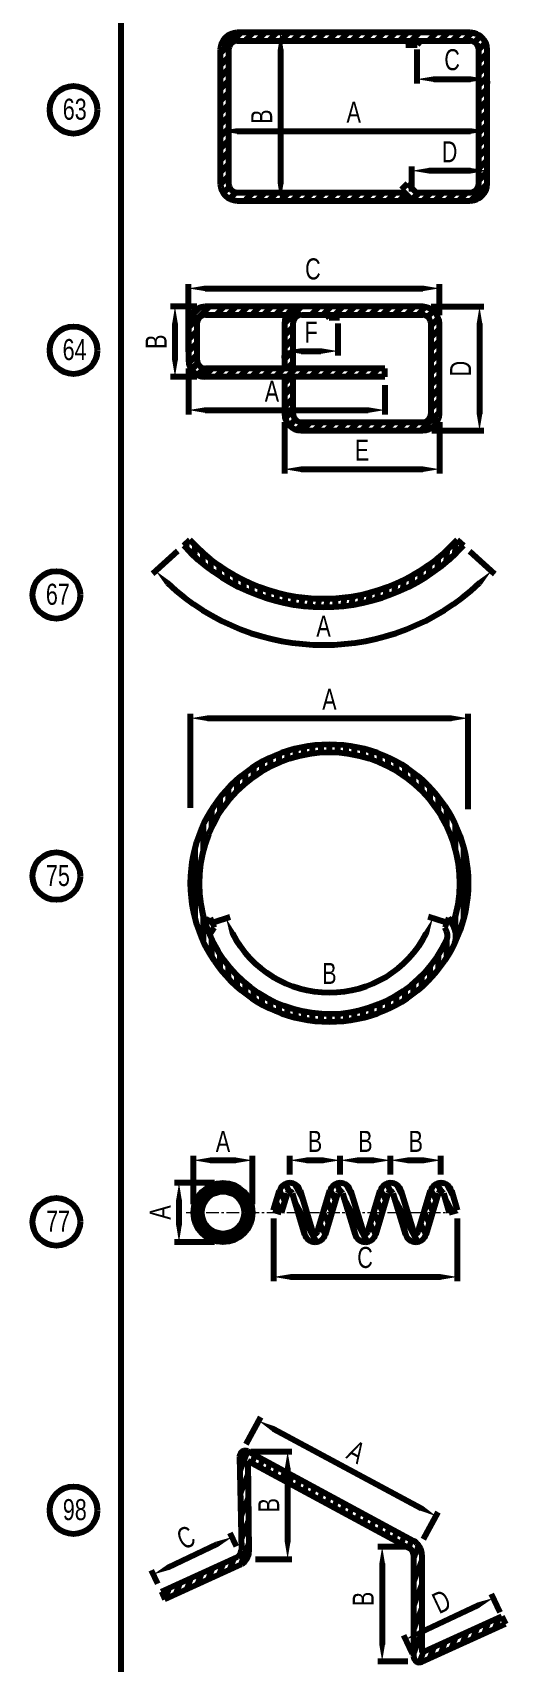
# Model space of a CAD drawing. Header units: millimetres. Extents: x 87961 to 634375, y 789523 to 1897921.
# Drawn here: x 103198 to 104606, y 1037374 to 1042220 of the extents above; entities that cross this region are included whole.
import ezdxf

# ---------------------------------------------------------------- set-up
doc = ezdxf.new("R2010")
doc.units = ezdxf.units.MM
doc.header["$LTSCALE"] = 30
doc.linetypes.add('CENTER', pattern=[2, 1.25, -0.25, 0.25, -0.25])
for name, color, linetype, lineweight in [('center line', 9, 'CENTER', 0), ('DDIMS', 2, 'Continuous', 100), ('Shape code 1', 7, 'Continuous', 211)]:
    doc.layers.add(name, color=color, linetype=linetype, lineweight=lineweight)
doc.styles.add('DM25', font='swisscl.ttf', dxfattribs={"height": 62.5})
doc.dimstyles.new('DM25', dxfattribs={"dimtxt": 62.5, "dimasz": 50, "dimexe": 13, "dimexo": 25, "dimgap": 25, "dimtad": 1, "dimdec": 0, "dimzin": 0, "dimdsep": 46, "dimtxsty": 'DM25', "dimcen": 25, "dimclrd": 3, "dimclre": 3, "dimclrt": 1, "dimadec": 0, "dimazin": 0, "dimtfac": 0.02, "dimtdec": 0, "dimtmove": 0, "dimatfit": 3, "dimfxl": 0, "dimtolj": 1, "dimtzin": 0, "dimlwd": -1, "dimlwe": -1, "dimarcsym": 0})

# ---------------------------------------------------------------- blocks, each defined once
blk = doc.blocks.new('*D302')
at = {"layer": 'DDIMS', "color": 3, "transparency": 16777216}
for p, q in [((103740.1, 1038799.7), (103621.1, 1038799.7)), ((103634.1, 1038749.7), (103634.1, 1038674)), ((103740.1, 1038624), (103621.1, 1038624))]:
    blk.add_line(p, q, dxfattribs=at)
for points in [[(103625.8, 1038749.7), (103642.4, 1038749.7), (103634.1, 1038799.7)], [(103625.8, 1038674), (103642.4, 1038674), (103634.1, 1038624)]]:
    blk.add_solid(points, dxfattribs=at)
at = {"layer": 'Defpoints', "color": 0, "transparency": 16777216}
for p in [(103765.1, 1038799.7), (103634.1, 1038624), (103765.1, 1038624)]:
    blk.add_point(p, dxfattribs=at)
at = {"layer": 'DDIMS', "color": 1, "transparency": 16777216, "insert": (103577.9, 1038711.8), "char_height": 62.5, "attachment_point": 5, "rotation": 90, "style": 'DM25'}
blk.add_mtext('\\A1;A', dxfattribs=at)
blk = doc.blocks.new('*D248')
at = {"layer": 'DDIMS', "color": 3, "transparency": 16777216}
for p, q in [((103964.1, 1038824.7), (103964.1, 1038880.1)), ((104114.1, 1038824.7), (104114.1, 1038880.1)), ((104014.1, 1038867.1), (104064.1, 1038867.1))]:
    blk.add_line(p, q, dxfattribs=at)
for points in [[(104014.1, 1038875.4), (104014.1, 1038858.7), (103964.1, 1038867.1)], [(104064.1, 1038875.4), (104064.1, 1038858.7), (104114.1, 1038867.1)]]:
    blk.add_solid(points, dxfattribs=at)
at = {"layer": 'Defpoints', "color": 0, "transparency": 16777216}
for p in [(104114.1, 1038867.1), (103964.1, 1038799.7), (104114.1, 1038799.7)]:
    blk.add_point(p, dxfattribs=at)
at = {"layer": 'DDIMS', "color": 1, "transparency": 16777216, "insert": (104039.1, 1038923.3), "char_height": 62.5, "width": 51.059, "attachment_point": 5, "style": 'DM25'}
blk.add_mtext('\\A1;B', dxfattribs=at)
blk = doc.blocks.new('*D249')
at = {"layer": 'DDIMS', "color": 3, "transparency": 16777216}
for p, q in [((104114.1, 1038824.7), (104114.1, 1038880.1)), ((104264.1, 1038824.7), (104264.1, 1038880.1)), ((104164.1, 1038867.1), (104214.1, 1038867.1))]:
    blk.add_line(p, q, dxfattribs=at)
for points in [[(104164.1, 1038875.4), (104164.1, 1038858.7), (104114.1, 1038867.1)], [(104214.1, 1038875.4), (104214.1, 1038858.7), (104264.1, 1038867.1)]]:
    blk.add_solid(points, dxfattribs=at)
at = {"layer": 'Defpoints', "color": 0, "transparency": 16777216}
for p in [(104264.1, 1038867.1), (104114.1, 1038799.7), (104264.1, 1038799.7)]:
    blk.add_point(p, dxfattribs=at)
at = {"layer": 'DDIMS', "color": 1, "transparency": 16777216, "insert": (104189.1, 1038923.3), "char_height": 62.5, "width": 51.059, "attachment_point": 5, "style": 'DM25'}
blk.add_mtext('\\A1;B', dxfattribs=at)
blk = doc.blocks.new('*D303')
at = {"layer": 'DDIMS', "color": 3, "transparency": 16777216}
for p, q in [((103915.7, 1038694.1), (103915.7, 1038507.3)), ((104462.5, 1038694.1), (104462.5, 1038507.3)), ((103965.7, 1038520.3), (104412.5, 1038520.3))]:
    blk.add_line(p, q, dxfattribs=at)
for points in [[(103965.7, 1038528.6), (103965.7, 1038511.9), (103915.7, 1038520.3)], [(104412.5, 1038528.6), (104412.5, 1038511.9), (104462.5, 1038520.3)]]:
    blk.add_solid(points, dxfattribs=at)
at = {"layer": 'Defpoints', "color": 0, "transparency": 16777216}
for p in [(103915.7, 1038719.1), (104462.5, 1038719.1), (104462.5, 1038520.3)]:
    blk.add_point(p, dxfattribs=at)
at = {"layer": 'DDIMS', "color": 1, "transparency": 16777216, "insert": (104188, 1038577.8), "char_height": 62.5, "attachment_point": 5, "style": 'DM25'}
blk.add_mtext('\\A1;C', dxfattribs=at)
blk = doc.blocks.new('*D250')
at = {"layer": 'DDIMS', "color": 3, "transparency": 16777216}
for p, q in [((104264.1, 1038824.7), (104264.1, 1038880.1)), ((104414.1, 1038824.7), (104414.1, 1038880.1)), ((104314.1, 1038867.1), (104364.1, 1038867.1))]:
    blk.add_line(p, q, dxfattribs=at)
for points in [[(104314.1, 1038875.4), (104314.1, 1038858.7), (104264.1, 1038867.1)], [(104364.1, 1038875.4), (104364.1, 1038858.7), (104414.1, 1038867.1)]]:
    blk.add_solid(points, dxfattribs=at)
at = {"layer": 'Defpoints', "color": 0, "transparency": 16777216}
for p in [(104414.1, 1038867.1), (104264.1, 1038799.7), (104414.1, 1038799.7)]:
    blk.add_point(p, dxfattribs=at)
at = {"layer": 'DDIMS', "color": 1, "transparency": 16777216, "insert": (104339.1, 1038923.3), "char_height": 62.5, "width": 51.059, "attachment_point": 5, "style": 'DM25'}
blk.add_mtext('\\A1;B', dxfattribs=at)
blk = doc.blocks.new('*D304')
at = {"layer": 'DDIMS', "color": 3, "transparency": 16777216}
for p, q in [((103677.2, 1038736.8), (103677.2, 1038880.1)), ((103853, 1038736.8), (103853, 1038880.1)), ((103727.2, 1038867.1), (103803, 1038867.1))]:
    blk.add_line(p, q, dxfattribs=at)
for points in [[(103727.2, 1038875.4), (103727.2, 1038858.7), (103677.2, 1038867.1)], [(103803, 1038875.4), (103803, 1038858.7), (103853, 1038867.1)]]:
    blk.add_solid(points, dxfattribs=at)
at = {"layer": 'Defpoints', "color": 0, "transparency": 16777216}
for p in [(103853, 1038867.1), (103677.2, 1038711.8), (103853, 1038711.8)]:
    blk.add_point(p, dxfattribs=at)
at = {"layer": 'DDIMS', "color": 1, "transparency": 16777216, "insert": (103765.1, 1038923.3), "char_height": 62.5, "attachment_point": 5, "style": 'DM25'}
blk.add_mtext('\\A1;A', dxfattribs=at)
blk = doc.blocks.new('*D229')
at = {"layer": 'DDIMS', "color": 3, "transparency": 16777216}
for p, q in [((103834.6, 1038023.2), (103877.7, 1038103.7)), ((103915.7, 1038068.6), (104355.3, 1037832.9)), ((104362.3, 1037740.2), (104405.5, 1037820.7))]:
    blk.add_line(p, q, dxfattribs=at)
for points in [[(103919.6, 1038076), (103911.7, 1038061.3), (103871.6, 1038092.3)], [(104359.2, 1037840.3), (104351.3, 1037825.6), (104399.3, 1037809.3)]]:
    blk.add_solid(points, dxfattribs=at)
at = {"layer": 'Defpoints', "color": 0, "transparency": 16777216}
for p in [(103822.7, 1038001.2), (104399.3, 1037809.3), (104350.5, 1037718.2)]:
    blk.add_point(p, dxfattribs=at)
at = {"layer": 'DDIMS', "color": 1, "transparency": 16777216, "insert": (104162, 1038000.3), "char_height": 62.5, "width": 70.451, "attachment_point": 5, "rotation": 331.7974, "style": 'DM25'}
blk.add_mtext('\\A1;A', dxfattribs=at)
blk = doc.blocks.new('*D230')
at = {"layer": 'DDIMS', "color": 3, "transparency": 16777216}
for p, q in [((103847.7, 1038001.2), (103970.5, 1038001.2)), ((103957.5, 1037951.2), (103957.5, 1037731.6)), ((103861.5, 1037681.6), (103970.5, 1037681.6))]:
    blk.add_line(p, q, dxfattribs=at)
for points in [[(103949.2, 1037951.2), (103965.9, 1037951.2), (103957.5, 1038001.2)], [(103949.2, 1037731.6), (103965.9, 1037731.6), (103957.5, 1037681.6)]]:
    blk.add_solid(points, dxfattribs=at)
at = {"layer": 'Defpoints', "color": 0, "transparency": 16777216}
for p in [(103822.7, 1038001.2), (103836.5, 1037681.6), (103957.5, 1037681.6)]:
    blk.add_point(p, dxfattribs=at)
at = {"layer": 'DDIMS', "color": 1, "transparency": 16777216, "insert": (103901.3, 1037841.4), "char_height": 62.5, "width": 35.543, "attachment_point": 5, "rotation": 90, "style": 'DM25'}
blk.add_mtext('\\A1;B', dxfattribs=at)
blk = doc.blocks.new('*D231')
at = {"layer": 'DDIMS', "color": 3, "transparency": 16777216}
for p, q in [((104325.5, 1037718.2), (104226, 1037718.2)), ((104239, 1037668.2), (104239, 1037427)), ((104315.3, 1037377), (104226, 1037377))]:
    blk.add_line(p, q, dxfattribs=at)
for points in [[(104230.6, 1037668.2), (104247.3, 1037668.2), (104239, 1037718.2)], [(104230.6, 1037427), (104247.3, 1037427), (104239, 1037377)]]:
    blk.add_solid(points, dxfattribs=at)
at = {"layer": 'Defpoints', "color": 0, "transparency": 16777216}
for p in [(104350.5, 1037718.2), (104239, 1037377), (104340.3, 1037377)]:
    blk.add_point(p, dxfattribs=at)
at = {"layer": 'DDIMS', "color": 1, "transparency": 16777216, "insert": (104182.7, 1037562.8), "char_height": 62.5, "width": 43.832, "attachment_point": 5, "rotation": 90, "style": 'DM25'}
blk.add_mtext('\\A1;B', dxfattribs=at)
blk = doc.blocks.new('*D232')
at = {"layer": 'DDIMS', "color": 3, "transparency": 16777216}
for p, q in [((103603.1, 1037657.2), (103746.9, 1037725.3)), ((103805.4, 1037718.7), (103786.6, 1037758.5)), ((103571.1, 1037607.8), (103552.3, 1037647.6))]:
    blk.add_line(p, q, dxfattribs=at)
for points in [[(103743.4, 1037732.9), (103750.5, 1037717.8), (103792.1, 1037746.7)], [(103599.5, 1037664.8), (103606.6, 1037649.7), (103557.9, 1037635.8)]]:
    blk.add_solid(points, dxfattribs=at)
at = {"layer": 'Defpoints', "color": 0, "transparency": 16777216}
for p in [(103792.1, 1037746.7), (103816.1, 1037696.1), (103581.8, 1037585.2)]:
    blk.add_point(p, dxfattribs=at)
at = {"layer": 'DDIMS', "color": 1, "transparency": 16777216, "insert": (103654.9, 1037745.4), "char_height": 62.5, "width": 55.481, "attachment_point": 5, "rotation": 25.3278, "style": 'DM25'}
blk.add_mtext('\\A1;C', dxfattribs=at)
blk = doc.blocks.new('*D305')
at = {"layer": 'DDIMS', "color": 3, "transparency": 16777216}
for p, q in [((104590.2, 1037522.4), (104564.3, 1037577.4)), ((104354.5, 1037464.1), (104524.6, 1037544.3)), ((104329.7, 1037399.6), (104303.8, 1037454.5))]:
    blk.add_line(p, q, dxfattribs=at)
for points in [[(104521, 1037551.8), (104528.1, 1037536.8), (104569.8, 1037565.6)], [(104351, 1037471.6), (104358.1, 1037456.5), (104309.3, 1037442.7)]]:
    blk.add_solid(points, dxfattribs=at)
at = {"layer": 'Defpoints', "color": 0, "transparency": 16777216}
for p in [(104569.8, 1037565.6), (104600.8, 1037499.8), (104340.3, 1037377)]:
    blk.add_point(p, dxfattribs=at)
at = {"layer": 'DDIMS', "color": 1, "transparency": 16777216, "insert": (104415.6, 1037555.1), "char_height": 62.5, "width": 44.547, "attachment_point": 5, "rotation": 25.2552, "style": 'DM25'}
blk.add_mtext('\\A1;D', dxfattribs=at)
blk = doc.blocks.new('*D358')
at = {"layer": 'DDIMS', "color": 3, "transparency": 16777216}
for p, q in [((103911.6, 1042220.1), (103923.6, 1042220.1)), ((103936.6, 1042170.1), (103936.6, 1041770.1)), ((103911.6, 1041720.1), (103923.6, 1041720.1))]:
    blk.add_line(p, q, dxfattribs=at)
for points in [[(103928.3, 1042170.1), (103944.9, 1042170.1), (103936.6, 1042220.1)], [(103928.3, 1041770.1), (103944.9, 1041770.1), (103936.6, 1041720.1)]]:
    blk.add_solid(points, dxfattribs=at)
at = {"layer": 'Defpoints', "color": 0, "transparency": 16777216}
for p in [(103936.6, 1042220.1), (103936.6, 1041720.1), (103936.6, 1041720.1)]:
    blk.add_point(p, dxfattribs=at)
at = {"layer": 'DDIMS', "color": 1, "transparency": 16777216, "insert": (103880.4, 1041970.1), "char_height": 62.5, "width": 61.24, "attachment_point": 5, "rotation": 90, "style": 'DM25'}
blk.add_mtext('\\A1;B', dxfattribs=at)
blk = doc.blocks.new('*D359')
at = {"layer": 'DDIMS', "color": 3, "transparency": 16777216}
for p, q in [((103756.9, 1041952.5), (103756.9, 1041940.5)), ((104551.9, 1041849.7), (104551.9, 1041940.5)), ((103806.9, 1041927.5), (104501.9, 1041927.5))]:
    blk.add_line(p, q, dxfattribs=at)
for points in [[(103806.9, 1041935.9), (103806.9, 1041919.2), (103756.9, 1041927.5)], [(104501.9, 1041935.9), (104501.9, 1041919.2), (104551.9, 1041927.5)]]:
    blk.add_solid(points, dxfattribs=at)
at = {"layer": 'Defpoints', "color": 0, "transparency": 16777216}
for p in [(103756.9, 1041927.5), (104551.9, 1041927.5), (104551.9, 1041824.7)]:
    blk.add_point(p, dxfattribs=at)
at = {"layer": 'DDIMS', "color": 1, "transparency": 16777216, "insert": (104154.4, 1041983.8), "char_height": 62.5, "width": 65.67, "attachment_point": 5, "style": 'DM25'}
blk.add_mtext('\\A1;A', dxfattribs=at)
blk = doc.blocks.new('*D360')
at = {"layer": 'DDIMS', "color": 3, "transparency": 16777216}
for p, q in [((104342.5, 1042170.1), (104342.5, 1042068.6)), ((104392.5, 1042081.6), (104501.9, 1042081.6)), ((104551.9, 1042075.3), (104551.9, 1042068.6))]:
    blk.add_line(p, q, dxfattribs=at)
for points in [[(104392.5, 1042090), (104392.5, 1042073.3), (104342.5, 1042081.6)], [(104501.9, 1042090), (104501.9, 1042073.3), (104551.9, 1042081.6)]]:
    blk.add_solid(points, dxfattribs=at)
at = {"layer": 'Defpoints', "color": 0, "transparency": 16777216}
for p in [(104342.5, 1042195.1), (104551.9, 1042100.3), (104551.9, 1042081.6)]:
    blk.add_point(p, dxfattribs=at)
at = {"layer": 'DDIMS', "color": 1, "transparency": 16777216, "insert": (104447.2, 1042139.1), "char_height": 62.5, "attachment_point": 5, "style": 'DM25'}
blk.add_mtext('\\A1;C', dxfattribs=at)
blk = doc.blocks.new('*D362')
at = {"layer": 'DDIMS', "color": 3, "transparency": 16777216}
for p, q in [((104327.5, 1041747.8), (104327.5, 1041822.4)), ((104501.9, 1041809.4), (104377.5, 1041809.4)), ((104551.9, 1041795.1), (104551.9, 1041822.4))]:
    blk.add_line(p, q, dxfattribs=at)
for points in [[(104377.5, 1041817.7), (104377.5, 1041801.1), (104327.5, 1041809.4)], [(104501.9, 1041817.7), (104501.9, 1041801.1), (104551.9, 1041809.4)]]:
    blk.add_solid(points, dxfattribs=at)
at = {"layer": 'Defpoints', "color": 0, "transparency": 16777216}
for p in [(104327.5, 1041809.4), (104551.9, 1041770.1), (104327.5, 1041722.8)]:
    blk.add_point(p, dxfattribs=at)
at = {"layer": 'DDIMS', "color": 1, "transparency": 16777216, "insert": (104439.7, 1041865.7), "char_height": 62.5, "attachment_point": 5, "style": 'DM25'}
blk.add_mtext('\\A1;D', dxfattribs=at)
blk = doc.blocks.new('*D363')
at = {"layer": 'DDIMS', "color": 3, "transparency": 16777216}
for p, q in [((104384.6, 1041405.4), (104541.8, 1041405.4)), ((104528.8, 1041355.4), (104528.8, 1041086.8)), ((104386.6, 1041036.8), (104541.8, 1041036.8))]:
    blk.add_line(p, q, dxfattribs=at)
for points in [[(104520.4, 1041355.4), (104537.1, 1041355.4), (104528.8, 1041405.4)], [(104520.4, 1041086.8), (104537.1, 1041086.8), (104528.8, 1041036.8)]]:
    blk.add_solid(points, dxfattribs=at)
at = {"layer": 'Defpoints', "color": 0, "transparency": 16777216}
for p in [(104359.6, 1041405.4), (104361.6, 1041036.8), (104528.8, 1041036.8)]:
    blk.add_point(p, dxfattribs=at)
at = {"layer": 'DDIMS', "color": 1, "transparency": 16777216, "insert": (104472.5, 1041221.1), "char_height": 62.5, "width": 49.398, "attachment_point": 5, "rotation": 90, "style": 'DM25'}
blk.add_mtext('\\A1;D', dxfattribs=at)
blk = doc.blocks.new('*D364')
at = {"layer": 'DDIMS', "color": 3, "transparency": 16777216}
for p, q in [((103662.2, 1041221.4), (103662.2, 1041084.7)), ((104246.9, 1041171.4), (104246.9, 1041084.7)), ((103712.2, 1041097.7), (104196.9, 1041097.7))]:
    blk.add_line(p, q, dxfattribs=at)
for points in [[(103712.2, 1041106), (103712.2, 1041089.4), (103662.2, 1041097.7)], [(104196.9, 1041106), (104196.9, 1041089.4), (104246.9, 1041097.7)]]:
    blk.add_solid(points, dxfattribs=at)
at = {"layer": 'Defpoints', "color": 0, "transparency": 16777216}
for p in [(103662.2, 1041246.4), (104246.9, 1041196.4), (104246.9, 1041097.7)]:
    blk.add_point(p, dxfattribs=at)
at = {"layer": 'DDIMS', "color": 1, "transparency": 16777216, "insert": (103910.8, 1041153.9), "char_height": 62.5, "width": 53.005, "attachment_point": 5, "style": 'DM25'}
blk.add_mtext('\\A1;A', dxfattribs=at)
blk = doc.blocks.new('*D365')
at = {"layer": 'DDIMS', "color": 3, "transparency": 16777216}
for p, q in [((103662.2, 1041271.4), (103662.2, 1041472.6)), ((103712.2, 1041459.6), (104359.6, 1041459.6)), ((104409.6, 1041380.4), (104409.6, 1041472.6))]:
    blk.add_line(p, q, dxfattribs=at)
for points in [[(103712.2, 1041468), (103712.2, 1041451.3), (103662.2, 1041459.6)], [(104359.6, 1041468), (104359.6, 1041451.3), (104409.6, 1041459.6)]]:
    blk.add_solid(points, dxfattribs=at)
at = {"layer": 'Defpoints', "color": 0, "transparency": 16777216}
for p in [(104409.6, 1041459.6), (104409.6, 1041355.4), (103662.2, 1041246.4)]:
    blk.add_point(p, dxfattribs=at)
at = {"layer": 'DDIMS', "color": 1, "transparency": 16777216, "insert": (104032.8, 1041517.1), "char_height": 62.5, "attachment_point": 5, "style": 'DM25'}
blk.add_mtext('\\A1;C', dxfattribs=at)
blk = doc.blocks.new('*D366')
at = {"layer": 'DDIMS', "color": 3, "transparency": 16777216}
for p, q in [((103948, 1041061.7), (103948, 1040908.9)), ((104409.6, 1041061.7), (104409.6, 1040908.9)), ((103998, 1040921.9), (104359.6, 1040921.9))]:
    blk.add_line(p, q, dxfattribs=at)
for points in [[(103998, 1040930.3), (103998, 1040913.6), (103948, 1040921.9)], [(104359.6, 1040930.3), (104359.6, 1040913.6), (104409.6, 1040921.9)]]:
    blk.add_solid(points, dxfattribs=at)
at = {"layer": 'Defpoints', "color": 0, "transparency": 16777216}
for p in [(103948, 1041086.7), (104409.6, 1041086.7), (104409.6, 1040921.9)]:
    blk.add_point(p, dxfattribs=at)
at = {"layer": 'DDIMS', "color": 1, "transparency": 16777216, "insert": (104178.8, 1040978.2), "char_height": 62.5, "attachment_point": 5, "style": 'DM25'}
blk.add_mtext('\\A1;E', dxfattribs=at)
blk = doc.blocks.new('*D367')
at = {"layer": 'DDIMS', "color": 3, "transparency": 16777216}
for p, q in [((104106.6, 1041355.4), (104106.6, 1041260.2)), ((103948, 1041252.5), (103948, 1041260.2)), ((103998, 1041273.2), (104056.6, 1041273.2))]:
    blk.add_line(p, q, dxfattribs=at)
for points in [[(103998, 1041281.6), (103998, 1041264.9), (103948, 1041273.2)], [(104056.6, 1041281.6), (104056.6, 1041264.9), (104106.6, 1041273.2)]]:
    blk.add_solid(points, dxfattribs=at)
at = {"layer": 'Defpoints', "color": 0, "transparency": 16777216}
for p in [(104106.6, 1041380.4), (103948, 1041277.5), (104106.6, 1041273.2)]:
    blk.add_point(p, dxfattribs=at)
at = {"layer": 'DDIMS', "color": 1, "transparency": 16777216, "insert": (104027.3, 1041329.5), "char_height": 62.5, "attachment_point": 5, "style": 'DM25'}
blk.add_mtext('\\A1;F', dxfattribs=at)
blk = doc.blocks.new('*D368')
at = {"layer": 'DDIMS', "color": 3, "transparency": 16777216}
for p, q in [((103687.2, 1041405.4), (103609.2, 1041405.4)), ((103622.2, 1041355.4), (103622.2, 1041246.4)), ((103687.2, 1041196.4), (103609.2, 1041196.4))]:
    blk.add_line(p, q, dxfattribs=at)
for points in [[(103613.9, 1041355.4), (103630.5, 1041355.4), (103622.2, 1041405.4)], [(103613.9, 1041246.4), (103630.5, 1041246.4), (103622.2, 1041196.4)]]:
    blk.add_solid(points, dxfattribs=at)
at = {"layer": 'Defpoints', "color": 0, "transparency": 16777216}
for p in [(103712.2, 1041405.4), (103622.2, 1041196.4), (103712.2, 1041196.4)]:
    blk.add_point(p, dxfattribs=at)
at = {"layer": 'DDIMS', "color": 1, "transparency": 16777216, "insert": (103566, 1041300.9), "char_height": 62.5, "attachment_point": 5, "rotation": 90, "style": 'DM25'}
blk.add_mtext('\\A1;B', dxfattribs=at)
blk = doc.blocks.new('*D370')
at = {"layer": 'DDIMS', "color": 3, "transparency": 16777216}
for p, q in [((103668.7, 1039915.2), (103668.7, 1040194.5)), ((104495.2, 1039911.1), (104495.2, 1040194.5)), ((103718.7, 1040181.5), (104445.2, 1040181.5))]:
    blk.add_line(p, q, dxfattribs=at)
for points in [[(103718.7, 1040189.8), (103718.7, 1040173.2), (103668.7, 1040181.5)], [(104445.2, 1040189.8), (104445.2, 1040173.2), (104495.2, 1040181.5)]]:
    blk.add_solid(points, dxfattribs=at)
at = {"layer": 'Defpoints', "color": 0, "transparency": 16777216}
for p in [(104495.2, 1040181.5), (103668.7, 1039890.2), (104495.2, 1039886.1)]:
    blk.add_point(p, dxfattribs=at)
at = {"layer": 'DDIMS', "color": 1, "transparency": 16777216, "insert": (104082, 1040237.8), "char_height": 62.5, "attachment_point": 5, "style": 'DM25'}
blk.add_mtext('\\A1;A', dxfattribs=at)

msp = doc.modelspace()

# ---------------------------------------------------------------- linework, layer by layer
at = {"layer": 'center line'}
msp.add_line((103655.3, 1038711.8), (104465.2, 1038711.8), dxfattribs=at)
at = {"layer": 'DDIMS', "color": 3}
for p, q in [((103629.7, 1040678.4), (103555.6, 1040610.5)), ((104499.3, 1040678.4), (104573.5, 1040610.5)), ((103737.8, 1039574.9), (103786.4, 1039591.2)), ((104426.1, 1039574.9), (104377.4, 1039591.2))]:
    msp.add_line(p, q, dxfattribs=at)
at = {"layer": 'DDIMS'}
msp.add_xline((103461.8, 1057981.4), (0, 1), dxfattribs=at)
for centre in [(103320.1, 1041990.5), (103320.1, 1041275.8), (103269.1, 1040548.3), (103269.1, 1039712), (103269.1, 1038684.1), (103320.1, 1037826.6)]:
    msp.add_circle(centre, 70.9, dxfattribs=at)
at = {"layer": 'DDIMS', "color": 3}
for centre, radius, start, end in [((104064.5, 1041076.7), 677.2, 226.7198, 313.2802), ((104081.9, 1039690.5), 324.7, 207.4081, 332.5953)]:
    msp.add_arc(centre, radius, start, end, dxfattribs=at)
for points in [[(103594.3, 1040577.8), (103606.2, 1040589.5), (103565.2, 1040619.3)], [(104522.8, 1040589.5), (104534.7, 1040577.8), (104563.9, 1040619.3)], [(103786, 1039537.8), (103801.3, 1039544.3), (103774.1, 1039587.1)], [(104362.6, 1039544.3), (104377.9, 1039537.8), (104389.8, 1039587.1)]]:
    msp.add_solid(points, dxfattribs=at)
at = {"layer": 'Shape code 1'}
for p, q in [((103819.5, 1042220.1), (103756.9, 1042157.6)), ((103791.1, 1042217.1), (103760, 1042186)), ((103854.8, 1042220.1), (103829.8, 1042195.1)), ((103837.1, 1042202.5), (103829.8, 1042195.1)), ((103890.2, 1042220.1), (103865.2, 1042195.1)), ((103925.5, 1042220.1), (103900.5, 1042195.1)), ((103960.9, 1042220.1), (103935.9, 1042195.1)), ((103996.2, 1042220.1), (103971.2, 1042195.1)), ((104031.6, 1042220.1), (104006.6, 1042195.1)), ((104067, 1042220.1), (104042, 1042195.1)), ((104102.3, 1042220.1), (104077.3, 1042195.1)), ((104137.7, 1042220.1), (104112.7, 1042195.1)), ((104173, 1042220.1), (104148, 1042195.1)), ((104208.4, 1042220.1), (104183.4, 1042195.1)), ((104243.7, 1042220.1), (104218.7, 1042195.1)), ((104279.1, 1042220.1), (104254.1, 1042195.1)), ((104314.4, 1042220.1), (104289.4, 1042195.1)), ((104319.5, 1042195.1), (104309.3, 1042184.1)), ((104309.3, 1042184.1), (104343.3, 1042184.1)), ((104349.8, 1042220.1), (104324.8, 1042195.1)), ((104353.4, 1042195.1), (104343.3, 1042184.1)), ((104400.5, 1042220.1), (104375.5, 1042195.1)), ((104435.9, 1042220.1), (104410.9, 1042195.1)), ((104471.2, 1042220.1), (104446.2, 1042195.1)), ((104506.3, 1042219.8), (104481.6, 1042195.1)), ((104531.4, 1042209.6), (104513.4, 1042191.6)), ((104547.2, 1042190), (104526.9, 1042169.7)), ((103781.9, 1042147.2), (103756.9, 1042122.2)), ((104551.9, 1042159.3), (104526.9, 1042134.3)), ((103781.9, 1042111.9), (103756.9, 1042086.9)), ((104551.9, 1042124), (104526.9, 1042099)), ((104551.9, 1042088.6), (104526.9, 1042063.6)), ((103781.9, 1042076.5), (103756.9, 1042051.5)), ((103781.9, 1042041.2), (103756.9, 1042016.2)), ((104551.9, 1042053.3), (104526.9, 1042028.3)), ((103781.9, 1042005.8), (103756.9, 1041980.8)), ((104551.9, 1042017.9), (104526.9, 1041992.9)), ((104551.9, 1041982.6), (104526.9, 1041957.6)), ((103781.9, 1041970.4), (103756.9, 1041945.4)), ((103781.9, 1041935.1), (103756.9, 1041910.1)), ((104551.9, 1041947.2), (104526.9, 1041922.2)), ((103781.9, 1041899.7), (103756.9, 1041874.7)), ((104551.9, 1041911.9), (104526.9, 1041886.9)), ((103781.9, 1041864.4), (103756.9, 1041839.4)), ((104551.9, 1041876.5), (104526.9, 1041851.5)), ((104551.9, 1041841.1), (104526.9, 1041816.1)), ((103781.9, 1041829), (103756.9, 1041804)), ((103781.9, 1041793.7), (103756.9, 1041768.7)), ((104551.9, 1041805.8), (104526.9, 1041780.8)), ((103784.3, 1041760.7), (103766.1, 1041742.5)), ((103804.4, 1041745.4), (103784.9, 1041725.9)), ((103854.8, 1041745.1), (103829.8, 1041720.1)), ((103890.2, 1041745.1), (103865.2, 1041720.1)), ((103925.5, 1041745.1), (103900.5, 1041720.1)), ((103960.9, 1041745.1), (103935.9, 1041720.1)), ((103996.2, 1041745.1), (103971.2, 1041720.1)), ((104031.6, 1041745.1), (104006.6, 1041720.1)), ((104067, 1041745.1), (104042, 1041720.1)), ((104102.3, 1041745.1), (104077.3, 1041720.1)), ((104137.7, 1041745.1), (104112.7, 1041720.1)), ((104173, 1041745.1), (104148, 1041720.1)), ((104208.4, 1041745.1), (104183.4, 1041720.1)), ((104243.7, 1041745.1), (104218.7, 1041720.1)), ((104279.1, 1041745.1), (104254.1, 1041720.1)), ((104309.8, 1041740.5), (104289.4, 1041720.1)), ((104296.3, 1041754), (104314.1, 1041771.6)), ((104330.2, 1041720.1), (104296.3, 1041754)), ((104340.6, 1041745.1), (104314.1, 1041771.6)), ((104349.8, 1041745.1), (104327.5, 1041722.8)), ((104385.1, 1041745.1), (104360.1, 1041720.1)), ((104420.5, 1041745.1), (104395.5, 1041720.1)), ((104455.9, 1041745.1), (104430.9, 1041720.1)), ((104491.2, 1041745.1), (104466.2, 1041720.1)), ((104551.9, 1041770.4), (104501.6, 1041720.1)), ((103837.1, 1041727.5), (103829.8, 1041720.1)), ((103724.8, 1041405.4), (103662.2, 1041342.9)), ((103696.4, 1041402.3), (103665.3, 1041371.3)), ((104359.6, 1041405.4), (103712.2, 1041405.4)), ((103768.6, 1041405.4), (103743.6, 1041380.4)), ((103803.9, 1041405.4), (103778.9, 1041380.4)), ((103839.3, 1041405.4), (103814.3, 1041380.4)), ((103874.6, 1041405.4), (103849.6, 1041380.4)), ((103910, 1041405.4), (103885, 1041380.4)), ((103945.3, 1041405.4), (103920.3, 1041380.4)), ((103998.7, 1041405.4), (103948, 1041354.7)), ((104051.4, 1041405.4), (104026.4, 1041380.4)), ((104086.8, 1041405.4), (104061.8, 1041380.4)), ((104122.1, 1041405.4), (104097.1, 1041380.4)), ((104157.5, 1041405.4), (104132.5, 1041380.4)), ((104192.8, 1041405.4), (104167.8, 1041380.4)), ((104228.2, 1041405.4), (104203.2, 1041380.4)), ((104263.5, 1041405.4), (104238.5, 1041380.4)), ((104298.9, 1041405.4), (104273.9, 1041380.4)), ((104334.3, 1041405.4), (104309.3, 1041380.4)), ((104368.5, 1041404.3), (104344.6, 1041380.4)), ((103955.4, 1041380.4), (103713.1, 1041380.4)), ((104359.6, 1041380.4), (103998.5, 1041380.4)), ((104074.7, 1041380.4), (104081.1, 1041372.3)), ((104081.1, 1041372.3), (104112.1, 1041373.5)), ((104106.6, 1041380.4), (104112.1, 1041373.5)), ((104392.1, 1041392.5), (104374.3, 1041374.8)), ((104406.4, 1041371.5), (104384.6, 1041349.7)), ((103687.2, 1041332.5), (103662.2, 1041307.5)), ((103973, 1041309.1), (103948, 1041284)), ((103973, 1041344.4), (103948.1, 1041319.5)), ((104409.6, 1041339.3), (104384.6, 1041314.3)), ((104409.6, 1041304), (104384.6, 1041279)), ((103687.2, 1041297.1), (103662.2, 1041272.1)), ((103687.2, 1041261.8), (103663.2, 1041237.8)), ((103973, 1041273.7), (103948, 1041248.7)), ((104409.6, 1041268.6), (104384.6, 1041243.6)), ((103689.6, 1041237), (103671.4, 1041218.7)), ((103709.7, 1041221.7), (103690.2, 1041202.2)), ((103733.2, 1041221.4), (103708.2, 1041196.4)), ((104246.9, 1041221.4), (103713.1, 1041221.4)), ((103768.6, 1041221.4), (103743.6, 1041196.4)), ((103803.9, 1041221.4), (103778.9, 1041196.4)), ((103839.3, 1041221.4), (103814.3, 1041196.4)), ((103874.6, 1041221.4), (103849.6, 1041196.4)), ((103910, 1041221.4), (103885, 1041196.4)), ((103945.3, 1041221.4), (103920.3, 1041196.4)), ((103948, 1041213.3), (103948, 1041213.3)), ((103980.7, 1041221.4), (103955.7, 1041196.4)), ((103973, 1041238.3), (103956.1, 1041221.4)), ((104016.1, 1041221.4), (103991.1, 1041196.4)), ((104051.4, 1041221.4), (104026.4, 1041196.4)), ((104086.8, 1041221.4), (104061.8, 1041196.4)), ((104122.1, 1041221.4), (104097.1, 1041196.4)), ((104157.5, 1041221.4), (104132.5, 1041196.4)), ((104192.8, 1041221.4), (104167.8, 1041196.4)), ((104228.2, 1041221.4), (104203.2, 1041196.4)), ((104246.9, 1041196.4), (104246.9, 1041221.4)), ((104409.6, 1041233.2), (104384.6, 1041208.2)), ((104246.9, 1041196.4), (103712.2, 1041196.4)), ((103973, 1041167.6), (103948, 1041142.6)), ((103966.4, 1041196.4), (103948.1, 1041178.1)), ((104409.6, 1041197.9), (104384.6, 1041172.9)), ((104409.6, 1041162.5), (104384.6, 1041137.5)), ((103973, 1041132.3), (103948, 1041107.3)), ((104409.6, 1041127.2), (104384.6, 1041102.2)), ((103973, 1041096.9), (103950.1, 1041073.9)), ((103980.9, 1041069.4), (103963.2, 1041051.7)), ((104008.4, 1041061.5), (103985.4, 1041038.6)), ((104026, 1041061.8), (104001, 1041036.8)), ((104061.3, 1041061.8), (104036.3, 1041036.8)), ((104096.7, 1041061.8), (104071.7, 1041036.8)), ((104131.9, 1041061.7), (104107, 1041036.8)), ((104167.3, 1041061.7), (104142.4, 1041036.8)), ((104202.6, 1041061.7), (104177.7, 1041036.8)), ((104238, 1041061.7), (104213.1, 1041036.8)), ((104273.4, 1041061.7), (104248.4, 1041036.7)), ((104308.7, 1041061.7), (104283.7, 1041036.7)), ((104344.1, 1041061.7), (104319.1, 1041036.7)), ((104409.6, 1041091.8), (104354.4, 1041036.7)), ((103648.1, 1040695.3), (103666.6, 1040712.2)), ((103656.7, 1040686.1), (103657.5, 1040703.8)), ((103680.7, 1040662.5), (103682.1, 1040695.9)), ((103704.8, 1040641.4), (103706.2, 1040673.2)), ((104430.7, 1040646.9), (104432.2, 1040681.7)), ((104456.8, 1040670.5), (104458.4, 1040707.8)), ((104462.4, 1040712.2), (104480.9, 1040695.3)), ((103729, 1040622.5), (103730.3, 1040653)), ((103753.3, 1040605.6), (103754.5, 1040634.9)), ((104378.9, 1040607.7), (104380.3, 1040639.1)), ((104404.8, 1040626.1), (104406.2, 1040659)), ((103777.6, 1040590.3), (103778.9, 1040618.8)), ((103802, 1040576.7), (103803.3, 1040604.5)), ((103826.5, 1040564.6), (103827.7, 1040591.7)), ((103851.1, 1040553.9), (103852.2, 1040580.5)), ((104276.5, 1040553.3), (104277.7, 1040580.9)), ((104302, 1040564.4), (104303.2, 1040592.7)), ((104327.6, 1040577), (104328.8, 1040606.2)), ((104353.2, 1040591.4), (104354.5, 1040621.6)), ((103875.7, 1040544.5), (103876.8, 1040570.7)), ((103900.4, 1040536.4), (103901.5, 1040562.2)), ((103925.1, 1040529.5), (103926.2, 1040555)), ((103949.9, 1040523.8), (103951, 1040549.1)), ((103974.7, 1040519.2), (103975.8, 1040544.4)), ((103999.6, 1040515.8), (104000.7, 1040540.8)), ((104024.5, 1040513.4), (104025.6, 1040538.4)), ((104049.4, 1040512.2), (104050.5, 1040537.2)), ((104074.5, 1040512.1), (104075.6, 1040537.1)), ((104099.5, 1040513.1), (104100.6, 1040538.2)), ((104124.7, 1040515.2), (104125.8, 1040540.5)), ((104149.8, 1040518.5), (104150.9, 1040544)), ((104175, 1040522.9), (104176.2, 1040548.7)), ((104200.3, 1040528.6), (104201.5, 1040554.7)), ((104225.6, 1040535.5), (104226.8, 1040562)), ((104251, 1040543.7), (104252.2, 1040570.7)), ((103982, 1040066.2), (103982, 1040092.1)), ((104007, 1040072), (104007, 1040097.5)), ((104032, 1040076.1), (104032, 1040101.3)), ((104057, 1040078.5), (104057, 1040103.6)), ((104082, 1040079.3), (104082, 1040104.3)), ((104107, 1040078.5), (104107, 1040103.6)), ((104132, 1040076.1), (104132, 1040101.3)), ((104157, 1040072), (104157, 1040097.5)), ((104182, 1040066.2), (104182, 1040092.1)), ((103882, 1040023.9), (103882, 1040052.7)), ((103907, 1040037.7), (103907, 1040065.4)), ((103932, 1040049.2), (103932, 1040076.1)), ((103957, 1040058.7), (103957, 1040085)), ((104207, 1040058.7), (104207, 1040085)), ((104232, 1040049.2), (104232, 1040076.1)), ((104257, 1040037.7), (104257, 1040065.4)), ((104282, 1040023.9), (104282, 1040052.7)), ((103807, 1039965.1), (103807, 1039999.5)), ((103832, 1039988.1), (103832, 1040020.1)), ((103857, 1040007.5), (103857, 1040037.7)), ((104307, 1040007.5), (104307, 1040037.7)), ((104332, 1039988.1), (104332, 1040020.1)), ((104357, 1039965.1), (104357, 1039999.5)), ((103757, 1039903.5), (103757, 1039946.3)), ((103782, 1039937.5), (103782, 1039975.3)), ((104382, 1039937.5), (104382, 1039975.3)), ((104407, 1039903.5), (104407, 1039946.3)), ((103732, 1039859.1), (103732, 1039910.8)), ((104432, 1039859.1), (104432, 1039910.8)), ((103707, 1039791.6), (103707, 1039864.7)), ((104457, 1039791.6), (104457, 1039864.7)), ((103682, 1039587.4), (103682, 1039794.8)), ((104482, 1039587.4), (104482, 1039794.8)), ((103707, 1039517.5), (103707, 1039590.7)), ((103714.1, 1039566.9), (103727.4, 1039587.6)), ((103725.3, 1039537.9), (103738.7, 1039558.9)), ((103727.4, 1039587.6), (103738.7, 1039558.9)), ((104436.5, 1039587.6), (104425.2, 1039558.9)), ((104428.6, 1039553.7), (104425.2, 1039558.9)), ((104449.8, 1039566.9), (104436.5, 1039587.6)), ((104457, 1039549.8), (104457, 1039590.7)), ((103732, 1039471.5), (103732, 1039523.1)), ((104432, 1039471.5), (104432, 1039523.4)), ((104457, 1039517.5), (104457, 1039519.9)), ((103757, 1039435.9), (103757, 1039478.8)), ((104407, 1039435.9), (104407, 1039478.8)), ((103782, 1039406.9), (103782, 1039444.7)), ((103807, 1039382.7), (103807, 1039417.1)), ((104357, 1039382.7), (104357, 1039417.1)), ((104382, 1039406.9), (104382, 1039444.7)), ((103832, 1039362.1), (103832, 1039394.1)), ((103857, 1039344.5), (103857, 1039374.7)), ((104307, 1039344.5), (104307, 1039374.7)), ((104332, 1039362.1), (104332, 1039394.1)), ((103882, 1039329.5), (103882, 1039358.4)), ((103907, 1039316.8), (103907, 1039344.6)), ((103932, 1039306.1), (103932, 1039333)), ((103957, 1039297.3), (103957, 1039323.6)), ((104207, 1039297.3), (104207, 1039323.6)), ((104232, 1039306.1), (104232, 1039333)), ((104257, 1039316.8), (104257, 1039344.6)), ((104282, 1039329.5), (104282, 1039358.4)), ((103982, 1039290.2), (103982, 1039316)), ((104007, 1039284.8), (104007, 1039310.2)), ((104032, 1039280.9), (104032, 1039306.1)), ((104057, 1039278.7), (104057, 1039303.7)), ((104082, 1039277.9), (104082, 1039302.9)), ((104107, 1039278.7), (104107, 1039303.7)), ((104132, 1039280.9), (104132, 1039306.1)), ((104157, 1039284.8), (104157, 1039310.2)), ((104182, 1039290.2), (104182, 1039316)), ((103677.9, 1038722.9), (103754, 1038799)), ((103684.7, 1038747.4), (103729.6, 1038792.2)), ((103743.6, 1038770.9), (103772.1, 1038799.4)), ((103765.1, 1038774.7), (103787.3, 1038796.9)), ((103780.8, 1038772.7), (103800.4, 1038792.3)), ((103793.6, 1038767.9), (103811.9, 1038786.2)), ((103962.8, 1038774.6), (103950.8, 1038796.9)), ((104001.6, 1038755.1), (103979.9, 1038795.6)), ((104115.2, 1038774.6), (104102.8, 1038797.7)), ((104148.5, 1038765.4), (104133.6, 1038793.2)), ((104265.2, 1038774.6), (104252.8, 1038797.7)), ((104294.8, 1038772.2), (104283.6, 1038793.2)), ((104298.5, 1038765.4), (104283.6, 1038793.2)), ((104415.2, 1038774.6), (104402.8, 1038797.7)), ((104448.5, 1038765.4), (104433.6, 1038793.2)), ((103804.4, 1038760.9), (103822.1, 1038778.7)), ((103813.3, 1038752.2), (103831, 1038769.9)), ((103820.4, 1038741.7), (103838.7, 1038759.9)), ((103825.5, 1038729.1), (103845, 1038748.5)), ((103827.9, 1038713.8), (103849.7, 1038735.6)), ((103915.7, 1038719.1), (103933.2, 1038776.8)), ((103939.7, 1038711.8), (103923, 1038743)), ((103949.9, 1038745.7), (103933.2, 1038776.8)), ((103939.7, 1038711.8), (103957.1, 1038769.6)), ((103971.1, 1038769.6), (104008.2, 1038646.8)), ((104043.3, 1038624.2), (103978.4, 1038745.4)), ((103995, 1038776.8), (104032.1, 1038654.1)), ((104046.1, 1038654.1), (104083.2, 1038776.8)), ((104070, 1038646.8), (104107.1, 1038769.6)), ((104090.5, 1038714.7), (104073.8, 1038745.9)), ((104100.8, 1038748.5), (104084.2, 1038779.5)), ((104121.1, 1038769.6), (104158.2, 1038646.8)), ((104195.5, 1038624.6), (104125.2, 1038755.8)), ((104145, 1038776.8), (104182.1, 1038654.1)), ((104196.1, 1038654.1), (104233.2, 1038776.8)), ((104220, 1038646.8), (104257.1, 1038769.6)), ((104240.5, 1038714.7), (104223.8, 1038745.9)), ((104250.8, 1038748.5), (104234.2, 1038779.5)), ((104271.1, 1038769.6), (104308.2, 1038646.8)), ((104345.5, 1038624.6), (104275.2, 1038755.8)), ((104295, 1038776.8), (104332.1, 1038654.1)), ((104346.1, 1038654.1), (104383.2, 1038776.8)), ((104370, 1038646.8), (104407.1, 1038769.6)), ((104390.5, 1038714.7), (104373.8, 1038745.9)), ((104400.8, 1038748.5), (104384.2, 1038779.5)), ((104421.1, 1038769.5), (104438.5, 1038711.8)), ((104447.4, 1038714.5), (104425.2, 1038755.8)), ((104445, 1038776.8), (104462.5, 1038719.1)), ((103677.5, 1038704.8), (103706, 1038733.3)), ((103680.1, 1038689.7), (103702.2, 1038711.8)), ((103684.6, 1038676.5), (103704.2, 1038696.1)), ((103773.9, 1038624.4), (103852.5, 1038703)), ((103825.2, 1038693.4), (103852.5, 1038720.7)), ((103939.7, 1038711.8), (103915.7, 1038719.1)), ((104080.3, 1038680.9), (104063.6, 1038712)), ((104230.3, 1038680.9), (104213.6, 1038712)), ((104380.3, 1038680.9), (104363.6, 1038712)), ((104438.5, 1038711.8), (104462.5, 1038719.1)), ((103690.7, 1038665), (103709.1, 1038683.3)), ((103698.2, 1038654.8), (103716, 1038672.6)), ((103707, 1038645.9), (103724.7, 1038663.6)), ((103717, 1038638.3), (103735.3, 1038656.5)), ((103728.4, 1038632), (103747.8, 1038651.4)), ((103741.4, 1038627.2), (103763.1, 1038649)), ((103756.2, 1038624.4), (103783.5, 1038651.7)), ((103797.2, 1038630), (103846.9, 1038679.7)), ((104070.1, 1038647), (104053.4, 1038678.2)), ((104220.1, 1038647), (104203.4, 1038678.2)), ((104370.1, 1038647), (104353.4, 1038678.2)), ((103814.6, 1037986.7), (103819.9, 1037706.9)), ((103838, 1038002.6), (103815.4, 1037942.6)), ((103839.2, 1038001.9), (104332.3, 1037735.8)), ((103839.5, 1037973.3), (103842.3, 1037703.2)), ((103839.5, 1037973.3), (104320.3, 1037713.8)), ((103860.2, 1037990.5), (103851.3, 1037966.9)), ((103882.4, 1037978.5), (103873.5, 1037954.9)), ((103904.6, 1037966.6), (103895.7, 1037943)), ((103839.9, 1037936.5), (103816.7, 1037875)), ((103926.8, 1037954.6), (103917.9, 1037931)), ((103949, 1037942.6), (103940.1, 1037919)), ((103971.2, 1037930.6), (103962.3, 1037907)), ((103993.4, 1037918.6), (103984.5, 1037895)), ((103840.6, 1037867.5), (103818, 1037807.5)), ((104015.6, 1037906.7), (104006.7, 1037883)), ((104037.8, 1037894.7), (104028.9, 1037871.1)), ((104060, 1037882.7), (104051.1, 1037859.1)), ((104082.2, 1037870.7), (104073.4, 1037847.1)), ((104104.4, 1037858.7), (104095.6, 1037835.1)), ((104126.6, 1037846.8), (104117.8, 1037823.1)), ((104148.8, 1037834.8), (104140, 1037811.2)), ((104171.1, 1037822.8), (104162.2, 1037799.2)), ((103841.3, 1037798.5), (103819.3, 1037740)), ((104193.3, 1037810.8), (104184.4, 1037787.2)), ((104215.5, 1037798.8), (104206.6, 1037775.2)), ((104237.7, 1037786.8), (104228.8, 1037763.2)), ((104259.9, 1037774.9), (104251, 1037751.3)), ((103842.1, 1037729.5), (103817.6, 1037664.5)), ((104282.1, 1037762.9), (104273.2, 1037739.3)), ((104304.3, 1037750.9), (104295.4, 1037727.3)), ((104326.5, 1037738.9), (104317.6, 1037715.3)), ((104347.2, 1037723), (104332.3, 1037683.5)), ((103581.8, 1037585.2), (103808.7, 1037687.9)), ((103797.8, 1037683), (103785.4, 1037649.9)), ((104332.3, 1037693.7), (104332.3, 1037391.4)), ((104357.3, 1037679), (104332.3, 1037612.6)), ((104357.3, 1037693.9), (104357.3, 1037403.3)), ((103592.1, 1037562.4), (103820.7, 1037665.9)), ((103669, 1037624.7), (103656.6, 1037591.6)), ((103701.2, 1037639.2), (103688.8, 1037606.2)), ((103733.4, 1037653.8), (103721, 1037620.7)), ((103765.6, 1037668.4), (103753.2, 1037635.3)), ((103581.8, 1037585.2), (103592.1, 1037562.4)), ((103604.6, 1037595.5), (103592.1, 1037562.4)), ((103636.8, 1037610.1), (103624.4, 1037577)), ((104357.3, 1037608.1), (104332.3, 1037541.7)), ((104357.3, 1037537.1), (104332.3, 1037470.7)), ((104356.8, 1037375.6), (104606, 1037488.5)), ((104357.3, 1037403.3), (104595.7, 1037511.2)), ((104522, 1037477.9), (104509.5, 1037444.8)), ((104554.2, 1037492.4), (104541.8, 1037459.4)), ((104586.4, 1037507), (104574, 1037473.9)), ((104595.7, 1037511.2), (104606, 1037488.5)), ((104357.3, 1037466.2), (104332.3, 1037399.8)), ((104425.4, 1037434.1), (104412.9, 1037401)), ((104457.6, 1037448.7), (104445.1, 1037415.6)), ((104489.8, 1037463.3), (104477.3, 1037430.2)), ((104361, 1037404.9), (104349.4, 1037374.2)), ((104393.2, 1037419.5), (104380.7, 1037386.4))]:
    msp.add_line(p, q, dxfattribs=at)
for points in [[(104501.9, 1042220.1), (103806.9, 1042220.1)], [(104501.9, 1042195.1), (103806.9, 1042195.1)], [(103756.9, 1042170.1), (103756.9, 1041770.1)], [(103781.9, 1042170.1), (103781.9, 1041770.1)], [(104526.9, 1041976.3), (104526.9, 1042170.1)], [(104551.9, 1041770.1), (104551.9, 1042170.1)], [(104526.9, 1041770.1), (104526.9, 1041976.3)], [(103806.9, 1041745.1), (104305.2, 1041745.1)], [(104340.6, 1041745.1), (104501.9, 1041745.1)], [(103806.9, 1041720.1), (104501.9, 1041720.1)], [(103662.2, 1041355.4), (103662.2, 1041246.4)], [(103687.2, 1041355.4), (103687.2, 1041246.9)], [(103948, 1041355.4), (103948, 1041221.4)], [(103973, 1041354.9), (103973, 1041221.4)], [(104384.6, 1041086.7), (104384.6, 1041355.4)], [(104409.6, 1041086.7), (104409.6, 1041355.4)], [(103948, 1041196.4), (103948, 1041086.7)], [(103973, 1041196.4), (103973, 1041086.7)], [(103998.5, 1041061.7), (104359.6, 1041061.7)], [(103998, 1041036.7), (104359.6, 1041036.7)]]:
    msp.add_lwpolyline(points, dxfattribs=at)
for centre, radius in [((104082, 1039691.1), 413.2), ((103765.1, 1038711.8), 87.9), ((103765.1, 1038711.8), 62.9)]:
    msp.add_circle(centre, radius, dxfattribs=at)
for centre, radius, start, end in [((103808.7, 1042168.4), 51.8, 91.9346, 178.0654), ((103808.7, 1042168.4), 26.8, 91.9346, 178.0654), ((104500.1, 1042168.4), 26.8, 1.9346, 88.0654), ((104500.1, 1042168.4), 51.8, 1.9346, 88.0654), ((103808.7, 1041771.9), 51.8, 181.9346, 268.0654), ((103808.7, 1041771.9), 26.8, 181.9346, 268.0654), ((104500.1, 1041771.9), 26.8, 271.9346, 358.0654), ((104500.1, 1041771.9), 51.8, 271.9346, 358.0654), ((103714, 1041353.7), 51.8, 91.9346, 178.0654), ((103999.8, 1041353.7), 51.8, 91.9346, 178.0654), ((104357.8, 1041353.7), 51.8, 1.9346, 88.0654), ((103714, 1041353.7), 26.8, 91.9346, 178.0654), ((103999.8, 1041353.7), 26.8, 91.9346, 178.0654), ((104357.8, 1041353.7), 26.8, 1.9346, 88.0654), ((103714, 1041248.2), 51.8, 181.9346, 268.0654), ((103714, 1041248.2), 26.8, 181.9346, 268.0654), ((103999.8, 1041088.4), 51.8, 181.9346, 268.0654), ((103999.8, 1041088.4), 26.8, 181.9346, 268.0654), ((104357.8, 1041088.4), 26.8, 271.9346, 358.0654), ((104357.8, 1041088.4), 51.8, 271.9346, 358.0654), ((104064.5, 1041076.7), 564.6, 222.4884, 317.5116), ((104064.5, 1041076.7), 539.6, 222.4884, 317.5116), ((104082, 1039691.1), 388.2, 341.3423, 198.6577), ((104081.9, 1039690.5), 388, 198.5778, 334.3542), ((104397.2, 1039534.8), 61.6, 339.0686, 31.4175), ((104397.2, 1039534.8), 36.6, 340.4714, 31.0511), ((103964.1, 1038767.4), 32.3, 16.6279, 163.3721), ((104114.1, 1038767.4), 32.3, 16.6279, 163.3721), ((104264.1, 1038767.4), 32.3, 16.6279, 163.3721), ((104414.1, 1038767.4), 32.3, 16.6279, 163.3721), ((103964.1, 1038767.4), 7.31, 16.6279, 163.3721), ((104114.1, 1038767.4), 7.31, 16.6279, 163.3721), ((104264.1, 1038767.4), 7.31, 16.6279, 163.3721), ((104414.1, 1038767.4), 7.31, 16.6279, 163.3721), ((104039.1, 1038656.3), 32.3, 196.6279, 343.3721), ((104039.1, 1038656.3), 7.31, 196.6279, 343.3721), ((104189.1, 1038656.3), 32.3, 196.6279, 343.3721), ((104189.1, 1038656.3), 7.31, 196.6279, 343.3721), ((104339.1, 1038656.3), 32.3, 196.6279, 343.3721), ((104339.1, 1038656.3), 7.31, 196.6279, 343.3721), ((103831.6, 1037986.7), 17, 63.4218, 179.7869), ((104308.8, 1037693.3), 48.5, 0.6479, 60.9996), ((103791.8, 1037710.7), 28.4, 305.5549, 352.2438), ((103799.4, 1037703.2), 43, 299.7767, 359.9166), ((104308.8, 1037693.3), 23.5, 0.6479, 60.9996), ((104349.8, 1037391.7), 17.5, 179.0948, 295.2699)]:
    msp.add_arc(centre, radius, start, end, dxfattribs=at)

# ---------------------------------------------------------------- texts
at = {"layer": 'DDIMS', "char_height": 62.5, "attachment_point": 1, "style": 'DM25'}
for s, insert in [('\\pi10.5807;63', (103277.6, 1042023.6)), ('\\pi10.08922;64', (103277.6, 1041308.9)), ('\\pi11.23601;67', (103226.6, 1040581.4)), ('\\pi11.4408;75', (103226.6, 1039745.2)), ('\\pi11.85036;77', (103226.6, 1038717.3)), ('\\pi10.74453;98', (103277.6, 1037859.7))]:
    msp.add_mtext_dynamic_manual_height_columns(s, width=80.944, gutter_width=312.5, heights=[0], dxfattribs=dict(at, insert=insert))
at = {"layer": 'DDIMS', "color": 1, "insert": (104064.5, 1040455.7), "char_height": 62.5, "attachment_point": 5, "style": 'DM25'}
msp.add_mtext('\\A1;A', dxfattribs=at)
at = {"layer": 'DDIMS', "color": 1, "insert": (104081.9, 1039422.8), "char_height": 62.5, "width": 56.866, "attachment_point": 5, "rotation": 0.0017, "style": 'DM25'}
msp.add_mtext('\\A1;B', dxfattribs=at)

# ---------------------------------------------------------------- dimensions: what is measured, and where the dimension line sits
at = {"layer": 'DDIMS'}
for base, p1, p2, angle, text, picture, middle, dimtype in [((103936.6, 1041720.1), (103936.6, 1042220.1), (103936.6, 1041720.1), 90, 'B', '*D358', (103936.6, 1041970.1), 160), ((104528.8, 1041036.8), (104359.6, 1041405.4), (104361.6, 1041036.8), 90, 'D', '*D363', (104528.8, 1041221.1), 160), ((103634.1, 1038624), (103765.1, 1038799.7), (103765.1, 1038624), 90, 'A', '*D302', (103634.1, 1038711.8), 160), ((104399.3, 1037809.3), (103822.7, 1038001.2), (104350.5, 1037718.2), 331.7974, 'A', '*D229', (104135.5, 1037950.8), 161), ((103957.5, 1037681.6), (103822.7, 1038001.2), (103836.5, 1037681.6), 90, 'B', '*D230', (103957.5, 1037841.4), 160), ((103792.1, 1037746.7), (103581.8, 1037585.2), (103816.1, 1037696.1), 25.3278, 'C', '*D232', (103679.5, 1037693.4), 161), ((104239, 1037377), (104350.5, 1037718.2), (104340.3, 1037377), 90, 'B', '*D231', (104239, 1037562.8), 160), ((104569.8, 1037565.6), (104340.3, 1037377), (104600.8, 1037499.8), 25.2552, 'D', '*D305', (104439.6, 1037504.2), 161)]:
    dim = msp.add_linear_dim(base=base, p1=p1, p2=p2, angle=angle, text=text, dimstyle='DM25', dxfattribs=at)
    dim.commit()
    dim.dimension.update_dxf_attribs({"geometry": picture, "text_midpoint": middle, "dimtype": dimtype})
for base, p1, p2, text, picture, middle in [((104551.9, 1042081.6), (104342.5, 1042195.1), (104551.9, 1042100.3), 'C', '*D360', (104447.2, 1042081.6)), ((104106.6, 1041273.2), (103948, 1041277.5), (104106.6, 1041380.4), 'F', '*D367', (104027.3, 1041273.2))]:
    dim = msp.add_linear_dim(base=base, p1=p1, p2=p2, text=text, dimstyle='DM25', override={"dimfxl": 10}, dxfattribs=at)
    dim.commit()
    dim.dimension.update_dxf_attribs({"geometry": picture, "text_midpoint": middle, "dimtype": 160})
for base, p1, p2, text, picture, middle in [((104551.9, 1041927.5), (103756.9, 1041927.5), (104551.9, 1041824.7), 'A', '*D359', (104154.4, 1041927.5)), ((104409.6, 1041459.6), (103662.2, 1041246.4), (104409.6, 1041355.4), 'C', '*D365', (104032.8, 1041459.6)), ((104246.9, 1041097.7), (103662.2, 1041246.4), (104246.9, 1041196.4), 'A', '*D364', (103910.8, 1041097.7)), ((104114.1, 1038867.1), (103964.1, 1038799.7), (104114.1, 1038799.7), 'B', '*D248', (104039.1, 1038867.1)), ((104264.1, 1038867.1), (104114.1, 1038799.7), (104264.1, 1038799.7), 'B', '*D249', (104189.1, 1038867.1)), ((104414.1, 1038867.1), (104264.1, 1038799.7), (104414.1, 1038799.7), 'B', '*D250', (104339.1, 1038867.1)), ((104462.5, 1038520.3), (103915.7, 1038719.1), (104462.5, 1038719.1), 'C', '*D303', (104188, 1038520.3))]:
    dim = msp.add_linear_dim(base=base, p1=p1, p2=p2, text=text, dimstyle='DM25', dxfattribs=at)
    dim.commit()
    dim.dimension.update_dxf_attribs({"geometry": picture, "text_midpoint": middle, "dimtype": 160})
for base, p1, p2, text, picture, middle in [((104327.5, 1041809.4), (104551.9, 1041770.1), (104327.5, 1041722.8), 'D', '*D362', (104439.7, 1041865.7)), ((104409.6, 1040921.9), (103948, 1041086.7), (104409.6, 1041086.7), 'E', '*D366', (104178.8, 1040978.2))]:
    dim = msp.add_linear_dim(base=base, p1=p1, p2=p2, text=text, dimstyle='DM25', override={"dimfxl": 10}, dxfattribs=at)
    dim.commit()
    dim.dimension.update_dxf_attribs({"geometry": picture, "text_midpoint": middle})
dim = msp.add_linear_dim(base=(103622.2, 1041196.4), p1=(103712.2, 1041405.4), p2=(103712.2, 1041196.4), angle=90, text='B', dimstyle='DM25', override={"dimfxl": 10}, dxfattribs=at)
dim.commit()
dim.dimension.update_dxf_attribs({"geometry": '*D368', "text_midpoint": (103566, 1041300.9)})
for base, p1, p2, picture, middle in [((104495.2, 1040181.5), (103668.7, 1039890.2), (104495.2, 1039886.1), '*D370', (104082, 1040237.8)), ((103853, 1038867.1), (103677.2, 1038711.8), (103853, 1038711.8), '*D304', (103765.1, 1038923.3))]:
    dim = msp.add_linear_dim(base=base, p1=p1, p2=p2, text='A', dimstyle='DM25', dxfattribs=at)
    dim.commit()
    dim.dimension.update_dxf_attribs({"geometry": picture, "text_midpoint": middle})

doc.saveas('drawing.dxf')
